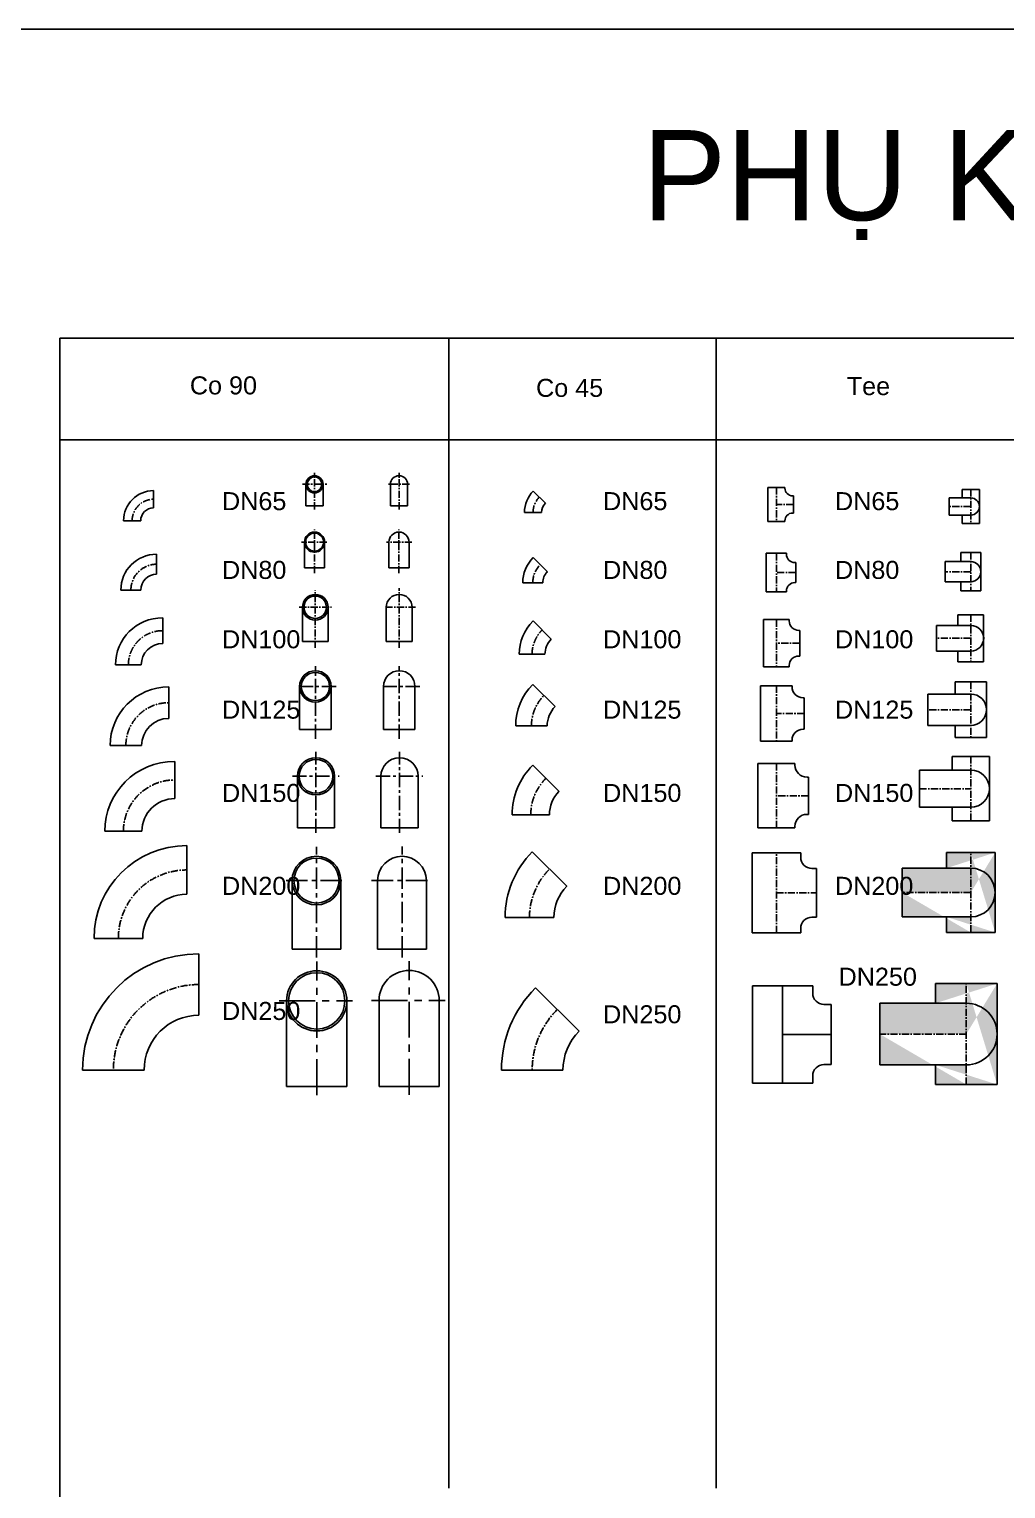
# Model space of a CAD drawing. Header units: millimetres. Extents: x 1218 to 72853, y -34712 to 16286.
# Drawn here: x 46996 to 51331, y 9805 to 16286 of the extents above; entities that cross this region are included whole.
import ezdxf
from ezdxf.enums import TextEntityAlignment as Align

# ---------------------------------------------------------------- set-up
doc = ezdxf.new("R2010")
doc.units = ezdxf.units.MM
doc.linetypes.add('CENTER', pattern=[50.8, 31.75, -6.35, 6.35, -6.35])
doc.styles.get("Standard").update_dxf_attribs({"font": 'arial.ttf'})

# ---------------------------------------------------------------- blocks, each defined once
blk = doc.blocks.new('CO90-DN80 PCCC')
at = {"linetype": 'ByBlock', "lineweight": -2}
for p, q in [((114.3, 44.55), (114.3, -44.55)), ((-44.55, -114.3), (44.55, -114.3))]:
    blk.add_line(p, q, dxfattribs=at)
at = {"linetype": 'ByBlock', "lineweight": -2, "extrusion": (0, 0, -1)}
blk.add_arc((-114.3, -114.3), 158.85, 0, 90, dxfattribs=at)
at = {"linetype": 'CENTER', "lineweight": -2, "extrusion": (0, 0, -1)}
blk.add_arc((-114.3, -114.3), 114.3, 0, 90, dxfattribs=at)
at = {"linetype": 'ByBlock', "lineweight": -2}
blk.add_arc((114.3, -114.3), 69.75, 90, 180, dxfattribs=at)
at = {"flags": 1}
for p in [(114.3, 0), (0, -114.3)]:
    blk.add_attdef('AMC', p, '', height=0.5, dxfattribs=at)
blk = doc.blocks.new('CO90-DN65 PCCC')
at = {"linetype": 'ByBlock'}
for p, q in [((95.3, 38.15), (95.3, -38.15)), ((-38.15, -95.3), (38.15, -95.3))]:
    blk.add_line(p, q, dxfattribs=at)
at = {"linetype": 'ByBlock', "extrusion": (0, 0, -1)}
blk.add_arc((-95.3, -95.3), 133.45, 0, 90, dxfattribs=at)
at = {"linetype": 'CENTER', "lineweight": -2, "extrusion": (0, 0, -1)}
blk.add_arc((-95.3, -95.3), 95.3, 0, 90, dxfattribs=at)
at = {"linetype": 'ByBlock'}
blk.add_arc((95.3, -95.3), 57.15, 90, 180, dxfattribs=at)
at = {"flags": 1}
for p in [(95.3, 0), (0, -95.3)]:
    blk.add_attdef('AMC', p, '', height=0.5, dxfattribs=at)
blk = doc.blocks.new('TE-DN65x65 PCCC')
at = {"linetype": 'ByBlock'}
for p, q in [((-38.15, 76), (38.15, 76)), ((-38.15, 76), (-38.15, -76)), ((38.15, 76), (38.15, 72.215)), ((76, 38.15), (72.215, 38.15)), ((76, -38.15), (76, 38.15)), ((76, -38.15), (72.215, -38.15)), ((38.15, -76), (-38.15, -76)), ((38.15, -72.215), (38.15, -76))]:
    blk.add_line(p, q, dxfattribs=at)
at = {"linetype": 'CENTER', "lineweight": -2}
for p, q in [((0, 76), (0, -76)), ((76, 0), (0, 0))]:
    blk.add_line(p, q, dxfattribs=at)
at = {"linetype": 'ByBlock'}
for centre, start, end in [((72.215, 72.215), 180, 270), ((72.215, -72.215), 90, 180)]:
    blk.add_arc(centre, 34.065, start, end, dxfattribs=at)
at = {"flags": 1}
for p in [(0, 76), (76, 0), (0, -76)]:
    blk.add_attdef('AMC', p, '', height=0.5, dxfattribs=at)
blk = doc.blocks.new('TE-DN100x100 PCCC')
at = {"linetype": 'ByBlock'}
for p, q in [((-57, 104.5), (57, 104.5)), ((-57, 104.5), (-57, -104.5)), ((57, 104.5), (57, 99.3)), ((104, 57), (99.3, 57)), ((104, -57), (104, 57)), ((104, -57), (99.3, -57)), ((57, -104.5), (-57, -104.5)), ((57, -99.3), (57, -104.5))]:
    blk.add_line(p, q, dxfattribs=at)
at = {"linetype": 'CENTER', "lineweight": -2}
for p, q in [((0, 104.5), (0, -104.5)), ((104, 0), (0, 0))]:
    blk.add_line(p, q, dxfattribs=at)
at = {"linetype": 'ByBlock'}
for centre, start, end in [((99.3, 99.3), 180, 270), ((99.3, -99.3), 90, 180)]:
    blk.add_arc(centre, 42.3, start, end, dxfattribs=at)
at = {"flags": 1}
for p in [(0, 104.5), (104, 0), (0, -104.5)]:
    blk.add_attdef('AMC', p, '', height=0.5, dxfattribs=at)
blk = doc.blocks.new('TE-DN80x80 PCCC')
for p, q in [((-44.5, 85.5), (44.5, 85.5)), ((-44.5, 85.5), (-44.5, -85.5)), ((44.5, 85.5), (44.5, 81.85)), ((86, 44.5), (81.85, 44.5)), ((86, -44.5), (86, 44.5)), ((86, -44.5), (81.85, -44.5)), ((44.5, -85.5), (-44.5, -85.5)), ((44.5, -81.85), (44.5, -85.5))]:
    blk.add_line(p, q)
at = {"linetype": 'CENTER', "lineweight": -2}
for p, q in [((0, 85.5), (0, -85.5)), ((86, 0), (0, 0))]:
    blk.add_line(p, q, dxfattribs=at)
for centre, start, end in [((81.85, 81.85), 180, 270), ((81.85, -81.85), 90, 180)]:
    blk.add_arc(centre, 37.35, start, end)
at = {"flags": 1}
for p in [(0, 85.5), (86, 0), (0, -85.5)]:
    blk.add_attdef('AMC', p, '', height=0.5, dxfattribs=at)
blk = doc.blocks.new('TE-DN150x150 PCCC')
at = {"linetype": 'ByBlock'}
for p, q in [((-82.6, 142.5), (82.6, 142.5)), ((-82.6, 142.5), (-82.6, -142.5)), ((82.6, 142.5), (82.6, 136.06)), ((142, 82.6), (136.06, 82.6)), ((142, -82.6), (142, 82.6)), ((142, -82.6), (136.06, -82.6)), ((82.6, -142.5), (-82.6, -142.5)), ((82.6, -136.06), (82.6, -142.5))]:
    blk.add_line(p, q, dxfattribs=at)
at = {"linetype": 'CENTER', "lineweight": -2}
for p, q in [((0, -142.5), (0, 142.5)), ((142, 0), (0, 0))]:
    blk.add_line(p, q, dxfattribs=at)
at = {"linetype": 'ByBlock'}
for centre, start, end in [((136.06, 136.06), 180, 270), ((136.06, -136.06), 90, 180)]:
    blk.add_arc(centre, 53.46, start, end, dxfattribs=at)
at = {"flags": 1}
for p in [(0, 142.5), (142, 0), (0, -142.5)]:
    blk.add_attdef('AMC', p, '', height=0.5, dxfattribs=at)
blk = doc.blocks.new('TE-DN125x125 PCCC')
at = {"linetype": 'ByBlock'}
for p, q in [((-69.9, 123.5), (69.9, 123.5)), ((-69.9, 123.5), (-69.9, -123.5)), ((69.9, 123.5), (69.9, 118.59)), ((124, 69.9), (118.59, 69.9)), ((124, -69.9), (124, 69.9)), ((69.9, -123.5), (-69.9, -123.5)), ((69.9, -118.59), (69.9, -123.5)), ((124, -69.9), (118.59, -69.9))]:
    blk.add_line(p, q, dxfattribs=at)
at = {"linetype": 'CENTER', "lineweight": -2}
for p, q in [((0, 123.5), (0, -123.5)), ((124, 0), (0, 0))]:
    blk.add_line(p, q, dxfattribs=at)
at = {"linetype": 'ByBlock'}
for centre, start, end in [((118.59, 118.59), 180, 270), ((118.59, -118.59), 90, 180)]:
    blk.add_arc(centre, 48.69, start, end, dxfattribs=at)
at = {"flags": 1}
for p in [(0, 123.5), (124, 0), (0, -123.5)]:
    blk.add_attdef('AMC', p, '', height=0.5, dxfattribs=at)
blk = doc.blocks.new('CO90-DN100 PCCC')
at = {"linetype": 'ByBlock'}
for p, q in [((152.4, 57.15), (152.4, -57.15)), ((-57.15, -152.4), (57.15, -152.4))]:
    blk.add_line(p, q, dxfattribs=at)
at = {"linetype": 'ByBlock', "extrusion": (0, 0, -1)}
blk.add_arc((-152.4, -152.4), 209.55, 0, 90, dxfattribs=at)
at = {"linetype": 'CENTER', "lineweight": -2, "extrusion": (0, 0, -1)}
blk.add_arc((-152.4, -152.4), 152.4, 0, 90, dxfattribs=at)
at = {"linetype": 'ByBlock'}
blk.add_arc((152.4, -152.4), 95.25, 90, 180, dxfattribs=at)
at = {"flags": 1}
for p in [(152.4, 0), (0, -152.4)]:
    blk.add_attdef('AMC', p, '', height=0.5, dxfattribs=at)
blk = doc.blocks.new('CO90-DN125 PCCC')
at = {"linetype": 'ByBlock'}
for p, q in [((190.8, 69.9), (190.8, -69.9)), ((-69.9, -190.8), (69.9, -190.8))]:
    blk.add_line(p, q, dxfattribs=at)
at = {"linetype": 'ByBlock', "extrusion": (0, 0, -1)}
blk.add_arc((-190.8, -190.8), 260.7, 0, 90, dxfattribs=at)
at = {"linetype": 'CENTER', "extrusion": (0, 0, -1)}
blk.add_arc((-190.8, -190.8), 190.8, 0, 90, dxfattribs=at)
at = {"linetype": 'ByBlock'}
blk.add_arc((190.8, -190.8), 120.9, 90, 180, dxfattribs=at)
at = {"flags": 1}
for p in [(190.8, 0), (0, -190.8)]:
    blk.add_attdef('AMC', p, '', height=0.5, dxfattribs=at)
blk = doc.blocks.new('CO90-DN150 PCCC')
at = {"linetype": 'ByBlock'}
for p, q in [((228, 82.6), (228, -82.6)), ((-82.6, -228), (82.6, -228))]:
    blk.add_line(p, q, dxfattribs=at)
at = {"linetype": 'ByBlock', "extrusion": (0, 0, -1)}
blk.add_arc((-228, -228), 310.6, 0, 90, dxfattribs=at)
at = {"linetype": 'CENTER', "extrusion": (0, 0, -1)}
blk.add_arc((-228, -228), 228, 0, 90, dxfattribs=at)
at = {"linetype": 'ByBlock'}
blk.add_arc((228, -228), 145.4, 90, 180, dxfattribs=at)
at = {"flags": 1}
for p in [(228, 0), (0, -228)]:
    blk.add_attdef('AMC', p, '', height=0.5, dxfattribs=at)
blk = doc.blocks.new('CO90-DN250 PCCC')
at = {"linetype": 'ByBlock'}
for p, q in [((380, 136.5), (380, -136.5)), ((-136.5, -380), (136.5, -380))]:
    blk.add_line(p, q, dxfattribs=at)
at = {"linetype": 'ByBlock', "extrusion": (0, 0, -1)}
blk.add_arc((-380, -380), 516.5, 0, 90, dxfattribs=at)
at = {"linetype": 'CENTER'}
blk.add_arc((380, -380), 380, 90, 180, dxfattribs=at)
at = {"linetype": 'ByBlock'}
blk.add_arc((380, -380), 243.5, 90, 180, dxfattribs=at)
at = {"flags": 1}
for p in [(380, 0), (0, -380)]:
    blk.add_attdef('AMC', p, '', height=0.5, dxfattribs=at)
blk = doc.blocks.new('CO90-DN200 PCCC')
at = {"linetype": 'ByBlock'}
for p, q in [((304, 108.15), (304, -108.15)), ((-108.15, -304), (108.15, -304))]:
    blk.add_line(p, q, dxfattribs=at)
at = {"linetype": 'ByBlock', "extrusion": (0, 0, -1)}
blk.add_arc((-304, -304), 412.15, 0, 90, dxfattribs=at)
at = {"linetype": 'CENTER', "extrusion": (0, 0, -1)}
blk.add_arc((-304, -304), 304, 0, 90, dxfattribs=at)
at = {"linetype": 'ByBlock'}
blk.add_arc((304, -304), 195.85, 90, 180, dxfattribs=at)
at = {"flags": 1}
for p in [(304, 0), (0, -304)]:
    blk.add_attdef('AMC', p, '', height=0.5, dxfattribs=at)
blk = doc.blocks.new('TE-DN200x200 PCCC')
for p, q in [((-108, 178), (108, 178)), ((-108, -178), (-108, 178)), ((108, 158), (108, 178)), ((158, 108), (177.5, 108)), ((177.5, -108), (177.5, 108)), ((158, -108), (177.5, -108)), ((-108, -178), (108, -178)), ((108, -178), (108, -158))]:
    blk.add_line(p, q)
at = {"linetype": 'CENTER', "lineweight": -2}
for points in [[(0, -178), (0, 178)], [(0, 0), (177.5, 0)]]:
    blk.add_lwpolyline(points, dxfattribs=at)
for centre, start, end in [((158, 158), 180, 270), ((158, -158), 90, 180)]:
    blk.add_arc(centre, 50, start, end)
at = {"flags": 1}
for p in [(0, 178), (177.5, 0), (0, -178)]:
    blk.add_attdef('AMC', p, '', height=0.5, dxfattribs=at)
blk = doc.blocks.new('CO45-DN80 PCCC')
at = {"linetype": 'ByBlock', "lineweight": -2}
for p, q in [((2, 65), (65, 2)), ((-44.6, -47.3), (44.5, -47.3))]:
    blk.add_line(p, q, dxfattribs=at)
at = {"linetype": 'ByBlock', "lineweight": -2, "extrusion": (0, 0, -1)}
blk.add_arc((-114.3, -47.3), 158.8, 0, 45, dxfattribs=at)
at = {"linetype": 'CENTER', "lineweight": -2, "extrusion": (0, 0, -1)}
blk.add_arc((-114.3, -47.3), 114.3, 0, 45, dxfattribs=at)
at = {"linetype": 'ByBlock', "lineweight": -2}
blk.add_arc((114.3, -47.3), 69.8, 135, 180, dxfattribs=at)
at = {"flags": 1}
for p in [(33.5, 33.5), (0, -47.3)]:
    blk.add_attdef('AMC', p, '', height=0.5, dxfattribs=at)
blk = doc.blocks.new('CO45-DN100 PCCC')
at = {"linetype": 'ByBlock'}
for p, q in [((4.2, 85), (85, 4.2)), ((-57.2, -63.1), (57.2, -63.1))]:
    blk.add_line(p, q, dxfattribs=at)
at = {"linetype": 'ByBlock', "extrusion": (0, 0, -1)}
blk.add_arc((-152.4, -63.1), 209.6, 0, 45, dxfattribs=at)
at = {"linetype": 'CENTER', "lineweight": -2, "extrusion": (0, 0, -1)}
blk.add_arc((-152.4, -63.1), 152.4, 0, 45, dxfattribs=at)
at = {"linetype": 'ByBlock'}
blk.add_arc((152.4, -63.1), 95.3, 135, 180, dxfattribs=at)
at = {"flags": 1}
for p in [(44.6, 44.6), (0, -63.1)]:
    blk.add_attdef('AMC', p, '', height=0.5, dxfattribs=at)
blk = doc.blocks.new('CO45-DN65 PCCC')
at = {"linetype": 'ByBlock'}
for p, q in [((0.9, 54.9), (54.9, 0.9)), ((-38.2, -39.5), (38.2, -39.5))]:
    blk.add_line(p, q, dxfattribs=at)
at = {"linetype": 'ByBlock', "extrusion": (0, 0, -1)}
blk.add_arc((-95.3, -39.5), 133.4, 0, 45, dxfattribs=at)
at = {"linetype": 'CENTER', "lineweight": -2, "extrusion": (0, 0, -1)}
blk.add_arc((-95.3, -39.5), 95.3, 0, 45, dxfattribs=at)
at = {"linetype": 'ByBlock'}
blk.add_arc((95.3, -39.5), 57.1, 135, 180, dxfattribs=at)
at = {"flags": 1}
for p in [(27.9, 27.9), (0, -39.5)]:
    blk.add_attdef('AMC', p, '', height=0.5, dxfattribs=at)
blk = doc.blocks.new('CO45-DN125 PCCC')
at = {"linetype": 'ByBlock'}
for p, q in [((6.5, 105.3), (105.3, 6.5)), ((-69.9, -79), (69.9, -79))]:
    blk.add_line(p, q, dxfattribs=at)
at = {"linetype": 'ByBlock', "extrusion": (0, 0, -1)}
blk.add_arc((-190.8, -79), 260.7, 0, 45, dxfattribs=at)
at = {"linetype": 'CENTER', "lineweight": -2, "extrusion": (0, 0, -1)}
blk.add_arc((-190.8, -79), 190.8, 0, 45, dxfattribs=at)
at = {"linetype": 'ByBlock'}
blk.add_arc((190.8, -79), 120.9, 135, 180, dxfattribs=at)
at = {"flags": 1}
for p in [(55.9, 55.9), (0, -79)]:
    blk.add_attdef('AMC', p, '', height=0.5, dxfattribs=at)
blk = doc.blocks.new('CO45-DN150 PCCC')
at = {"linetype": 'ByBlock'}
for p, q in [((8.5, 125.4), (125.4, 8.5)), ((-82.6, -94.7), (82.6, -94.7))]:
    blk.add_line(p, q, dxfattribs=at)
at = {"linetype": 'ByBlock', "extrusion": (0, 0, -1)}
blk.add_arc((-228.6, -94.7), 311.2, 0, 45, dxfattribs=at)
at = {"linetype": 'CENTER', "extrusion": (0, 0, -1)}
blk.add_arc((-228.6, -94.7), 228.6, 0, 45, dxfattribs=at)
at = {"linetype": 'ByBlock'}
blk.add_arc((228.6, -94.7), 146, 135, 180, dxfattribs=at)
at = {"flags": 1}
for p in [(67, 67), (0, -94.7)]:
    blk.add_attdef('AMC', p, '', height=0.5, dxfattribs=at)
blk = doc.blocks.new('CO45-DN200 PCCC')
at = {"linetype": 'ByBlock'}
blk.add_lwpolyline([(12.6, 165.5), (165.5, 12.6, 0.198912), (108.1, -125.9), (-108.2, -125.9)], format="xyb", dxfattribs=at)
at = {"linetype": 'ByBlock', "extrusion": (0, 0, -1)}
blk.add_arc((-304, -125.9), 412.1, 0, 45, dxfattribs=at)
at = {"linetype": 'CENTER', "extrusion": (0, 0, -1)}
blk.add_arc((-304, -125.9), 304, 0, 45, dxfattribs=at)
at = {"flags": 1}
for p in [(89, 89), (0, -125.9)]:
    blk.add_attdef('AMC', p, '', height=0.5, dxfattribs=at)
blk = doc.blocks.new('TE+CO-DN200 PCCC')
at = {"lineweight": -2}
h = blk.add_hatch(color=256, dxfattribs=at)
edge = h.paths.add_edge_path(flags=17)
edge.add_arc((0, 0), 108.15, 270, 450)
edge.add_arc((0, 0), 108.15, -90, 90, ccw=False)
edge = h.paths.add_edge_path(flags=17)
edge.add_arc((0, 0), 108.15, 270, 450)
edge.add_arc((0, 0), 108.15, 270, 450)
edge = h.paths.add_edge_path()
edge.add_line((-304, -108.15), (0, -108.15))
edge.add_line((0, 108.15), (-304, 108.15))
edge.add_line((-304, 108.15), (-304, -108.15))
edge.add_line((0, 0), (-304, 0))
edge.add_line((0, -177.335), (0, 177.335))
edge.add_line((108.15, -177.335), (108.15, 177.335))
edge.add_line((-108.15, 108.15), (-108.15, 177.335))
edge.add_line((-108.15, -177.335), (-108.15, -108.15))
edge.add_line((108.15, -177.335), (-108.15, -177.335))
edge.add_line((-108.15, 177.335), (108.15, 177.335))
h = blk.add_hatch(color=256)
h.dxf.hatch_style = 1
edge = h.paths.add_edge_path(flags=17)
edge.add_arc((0, 0), 108.15, 270, 450)
edge.add_arc((0, 0), 108.15, -90, 90, ccw=False)
edge = h.paths.add_edge_path(flags=17)
edge.add_arc((0, 0), 108.15, 270, 450)
edge.add_arc((0, 0), 108.15, 270, 450)
edge = h.paths.add_edge_path()
edge.add_line((-304, -108.15), (0, -108.15))
edge.add_line((0, 108.15), (-304, 108.15))
edge.add_line((-304, 108.15), (-304, -108.15))
edge.add_line((0, 0), (-304, 0))
edge.add_line((0, -177.335), (0, 177.335))
edge.add_line((108.15, -177.335), (108.15, 177.335))
edge.add_line((-108.15, 108.15), (-108.15, 177.335))
edge.add_line((-108.15, -177.335), (-108.15, -108.15))
edge.add_line((108.15, -177.335), (-108.15, -177.335))
edge.add_line((-108.15, 177.335), (108.15, 177.335))
at = {"linetype": 'ByBlock'}
for p, q in [((-108.15, 177.335), (108.15, 177.335)), ((-108.15, 108.15), (-108.15, 177.335)), ((108.15, -177.335), (108.15, 177.335)), ((-304, 108.15), (-304, -108.15)), ((0, 108.15), (-304, 108.15)), ((-304, -108.15), (0, -108.15)), ((-108.15, -177.335), (-108.15, -108.15)), ((108.15, -177.335), (-108.15, -177.335))]:
    blk.add_line(p, q, dxfattribs=at)
at = {"linetype": 'CENTER', "lineweight": -2}
for p, q in [((0, -177.335), (0, 177.335)), ((0, 0), (-304, 0))]:
    blk.add_line(p, q, dxfattribs=at)
at = {"linetype": 'ByBlock'}
blk.add_arc((0, 0), 108.15, 270, 90, dxfattribs=at)
blk.add_arc((0, 0), 108.15, 270, 90, dxfattribs=at)
at = {"flags": 1}
for p in [(0, 177.335), (-304, 0), (0, -177.335)]:
    blk.add_attdef('AMC', p, '', height=0.5, dxfattribs=at)
blk = doc.blocks.new('TE+CO-DN150 PCCC')
at = {"linetype": 'ByBlock'}
for p, q in [((-82.6, 142.5), (82.6, 142.5)), ((-82.6, 82.6), (-82.6, 142.5)), ((82.6, -142.5), (82.6, 142.5)), ((-228, 82.6), (-228, -82.6)), ((0, 82.6), (-228, 82.6)), ((-228, -82.6), (0, -82.6)), ((-82.6, -142.5), (-82.6, -82.6)), ((82.6, -142.5), (-82.6, -142.5))]:
    blk.add_line(p, q, dxfattribs=at)
at = {"linetype": 'CENTER', "lineweight": -2}
for p, q in [((0, -142.5), (0, 142.5)), ((-228, 0), (0, 0))]:
    blk.add_line(p, q, dxfattribs=at)
at = {"linetype": 'ByBlock'}
blk.add_arc((0, 0), 82.6, 270, 90, dxfattribs=at)
blk.add_arc((0, 0), 82.6, 270, 90, dxfattribs=at)
at = {"flags": 1}
for p in [(0, 142.5), (-228, 0), (0, -142.5)]:
    blk.add_attdef('AMC', p, '', height=0.5, dxfattribs=at)
blk = doc.blocks.new('TE+CO-DN125 PCCC')
at = {"linetype": 'ByBlock'}
for p, q in [((-190.8, 69.9), (-190.8, -69.9)), ((0, 69.9), (-190.8, 69.9)), ((-69.9, 123.5), (69.9, 123.5)), ((-69.9, 69.9), (-69.9, 123.5)), ((69.9, -123.5), (69.9, 123.5)), ((-190.8, -69.9), (0, -69.9)), ((-69.9, -123.5), (-69.9, -69.9)), ((69.9, -123.5), (-69.9, -123.5))]:
    blk.add_line(p, q, dxfattribs=at)
at = {"linetype": 'CENTER', "lineweight": -2}
blk.add_line((0, 123.5), (0, -123.5), dxfattribs=at)
at = {"linetype": 'CENTER'}
blk.add_line((0, 0), (-190.8, 0), dxfattribs=at)
at = {"linetype": 'ByBlock'}
blk.add_arc((0, 0), 69.9, 270, 90, dxfattribs=at)
at = {"flags": 1}
for p in [(0, 123.5), (-190.8, 0), (0, -123.5)]:
    blk.add_attdef('AMC', p, '', height=0.5, dxfattribs=at)
blk = doc.blocks.new('TE+CO-DN100 PCCC')
at = {"linetype": 'ByBlock'}
for p, q in [((-57, 104.5), (57, 104.5)), ((-57, 57.15), (-57, 104.5)), ((57, -104.5), (57, 104.5)), ((-152.4, 57.15), (-152.4, -57.15)), ((0, 57.15), (-152.4, 57.15)), ((-152.4, -57.15), (0, -57.15)), ((-57, -104.5), (-57, -57.15)), ((57, -104.5), (-57, -104.5))]:
    blk.add_line(p, q, dxfattribs=at)
at = {"linetype": 'CENTER', "lineweight": -2}
for p, q in [((0, 104.5), (0, -104.5)), ((0, 0), (-152.4, 0))]:
    blk.add_line(p, q, dxfattribs=at)
at = {"linetype": 'ByBlock'}
for radius in [57.15, 57]:
    blk.add_arc((0, 0), radius, 270, 90, dxfattribs=at)
at = {"flags": 1}
for p in [(0, 104.5), (-152.4, 0), (0, -104.5)]:
    blk.add_attdef('AMC', p, '', height=0.5, dxfattribs=at)
blk = doc.blocks.new('TE+CO-DN80 PCCC')
for p, q in [((-44.5, 85.5), (44.5, 85.5)), ((-44.5, 44.55), (-44.5, 85.5)), ((44.5, -85.5), (44.5, 85.5)), ((-44.5, -85.5), (-44.5, -44.55)), ((44.5, -85.5), (-44.5, -85.5))]:
    blk.add_line(p, q)
at = {"linetype": 'CENTER', "lineweight": -2}
for p, q in [((0, 85.5), (0, -85.5)), ((0, 0), (-114.3, 0))]:
    blk.add_line(p, q, dxfattribs=at)
at = {"linetype": 'ByBlock', "lineweight": -2}
for p, q in [((-114.3, 44.55), (-114.3, -44.55)), ((0, 44.55), (-114.3, 44.55)), ((-114.3, -44.55), (0, -44.55))]:
    blk.add_line(p, q, dxfattribs=at)
blk.add_arc((0, 0), 44.55, 270, 90, dxfattribs=at)
blk.add_arc((0, 0), 44.5, 270, 90)
at = {"flags": 1}
for p in [(0, 85.5), (-114.3, 0), (0, -85.5)]:
    blk.add_attdef('AMC', p, '', height=0.5, dxfattribs=at)
blk = doc.blocks.new('TE+CO-DN65 PCCC')
at = {"linetype": 'ByBlock'}
for p, q in [((-38.15, 76), (38.15, 76)), ((-38.15, 38.15), (-38.15, 76)), ((38.15, -76), (38.15, 76)), ((-95.3, 38.15), (-95.3, -38.15)), ((0, 38.15), (-95.3, 38.15)), ((-95.3, -38.15), (0, -38.15)), ((-38.15, -76), (-38.15, -38.15)), ((38.15, -76), (-38.15, -76))]:
    blk.add_line(p, q, dxfattribs=at)
at = {"linetype": 'CENTER', "lineweight": -2}
for p, q in [((0, 76), (0, -76)), ((0, 0), (-95.3, 0))]:
    blk.add_line(p, q, dxfattribs=at)
at = {"linetype": 'ByBlock'}
blk.add_arc((0, 0), 38.15, 270, 90, dxfattribs=at)
at = {"flags": 1}
for p in [(0, 76), (-95.3, 0), (0, -76)]:
    blk.add_attdef('AMC', p, '', height=0.5, dxfattribs=at)
blk = doc.blocks.new('TE-DN250x250 PCCC')
for p, q in [((-133.5, -216), (-133.5, 216)), ((-133.5, 216), (133.5, 216)), ((133.5, 183.5), (133.5, 216)), ((183.5, 133.5), (216, 133.5)), ((216, -133.5), (216, 133.5)), ((133.5, -216), (133.5, -183.5)), ((183.5, -133.5), (216, -133.5)), ((-133.5, -216), (133.5, -216))]:
    blk.add_line(p, q)
at = {"color": 8}
for p, q in [((0, -216), (0, 216)), ((0, 0), (216, 0))]:
    blk.add_line(p, q, dxfattribs=at)
for centre, start, end in [((183.5, 183.5), 180, 270), ((183.5, -183.5), 90, 180)]:
    blk.add_arc(centre, 50, start, end)
at = {"flags": 1}
for p in [(0, 216), (216, 0), (0, -216)]:
    blk.add_attdef('AMC', p, '', height=0.5, dxfattribs=at)
blk = doc.blocks.new('TE+CO-DN250 PCCC')
at = {"lineweight": -2}
h = blk.add_hatch(color=256, dxfattribs=at)
edge = h.paths.add_edge_path(flags=17)
edge.add_arc((0, 0), 136.7, 270, 450)
edge.add_arc((0, 0), 136.7, -90, 90, ccw=False)
edge = h.paths.add_edge_path(flags=17)
edge.add_arc((0, 0), 136.7, 270, 450)
edge.add_arc((0, 0), 136.7, 270, 450)
edge = h.paths.add_edge_path()
edge.add_line((-384.2, -136.7), (0, -136.7))
edge.add_line((0, 136.7), (-384.2, 136.7))
edge.add_line((-384.2, 136.7), (-384.2, -136.7))
edge.add_line((0, 0), (-384.2, 0))
edge.add_line((0, -224.1), (0, 224.1))
edge.add_line((136.7, -224.1), (136.7, 224.1))
edge.add_line((-136.7, 136.7), (-136.7, 224.1))
edge.add_line((-136.7, -224.1), (-136.7, -136.7))
edge.add_line((136.7, -224.1), (-136.7, -224.1))
edge.add_line((-136.7, 224.1), (136.7, 224.1))
h = blk.add_hatch(color=256)
h.dxf.hatch_style = 1
edge = h.paths.add_edge_path(flags=17)
edge.add_arc((0, 0), 136.7, 270, 450)
edge.add_arc((0, 0), 136.7, -90, 90, ccw=False)
edge = h.paths.add_edge_path(flags=17)
edge.add_arc((0, 0), 136.7, 270, 450)
edge.add_arc((0, 0), 136.7, 270, 450)
edge = h.paths.add_edge_path()
edge.add_line((-384.2, -136.7), (0, -136.7))
edge.add_line((0, 136.7), (-384.2, 136.7))
edge.add_line((-384.2, 136.7), (-384.2, -136.7))
edge.add_line((0, 0), (-384.2, 0))
edge.add_line((0, -224.1), (0, 224.1))
edge.add_line((136.7, -224.1), (136.7, 224.1))
edge.add_line((-136.7, 136.7), (-136.7, 224.1))
edge.add_line((-136.7, -224.1), (-136.7, -136.7))
edge.add_line((136.7, -224.1), (-136.7, -224.1))
edge.add_line((-136.7, 224.1), (136.7, 224.1))
at = {"linetype": 'ByBlock'}
for p, q in [((-136.7, 224.1), (136.7, 224.1)), ((-136.7, 136.7), (-136.7, 224.1)), ((136.7, -224.1), (136.7, 224.1)), ((-384.2, 136.7), (-384.2, -136.7)), ((0, 136.7), (-384.2, 136.7)), ((-384.2, -136.7), (0, -136.7)), ((-136.7, -224.1), (-136.7, -136.7)), ((136.7, -224.1), (-136.7, -224.1))]:
    blk.add_line(p, q, dxfattribs=at)
at = {"linetype": 'CENTER', "lineweight": -2}
for p, q in [((0, -224.1), (0, 224.1)), ((0, 0), (-384.2, 0))]:
    blk.add_line(p, q, dxfattribs=at)
at = {"linetype": 'ByBlock'}
blk.add_arc((0, 0), 136.7, 270, 90, dxfattribs=at)
blk.add_arc((0, 0), 136.7, 270, 90, dxfattribs=at)
at = {"flags": 1}
for p in [(0, 224.1), (-384.2, 0), (0, -224.1)]:
    blk.add_attdef('AMC', p, '', height=0.5, dxfattribs=at)
blk = doc.blocks.new('CO45-DN250 PCCC')
blk.add_line((207.8, 14.8), (14.8, 207.8))
at = {"linetype": 'ByBlock'}
blk.add_line((-136.5, -157.4), (136.5, -157.4), dxfattribs=at)
at = {"linetype": 'ByBlock', "extrusion": (0, 0, -1)}
blk.add_arc((-380, -157.4), 516.5, 0, 45, dxfattribs=at)
at = {"linetype": 'CENTER'}
blk.add_arc((380, -157.4), 380, 135, 180, dxfattribs=at)
at = {"linetype": 'ByBlock'}
blk.add_arc((380, -157.4), 243.5, 135, 180, dxfattribs=at)
at = {"flags": 1}
for p in [(111.3, 111.3), (0, -157.4)]:
    blk.add_attdef('AMC', p, '', height=0.5, dxfattribs=at)
blk = doc.blocks.new('CO90UP-DN65 PCCC')
at = {"color": 8, "linetype": 'CENTER'}
for p, q in [((-54, 0), (54, 0)), ((0, -111.3), (0, 51.3))]:
    blk.add_line(p, q, dxfattribs=at)
for p, q in [((-38.1, 0), (-38.1, -95.3)), ((38.1, 0), (38.1, -95.3)), ((-38.1, -95.3), (38.1, -95.3))]:
    blk.add_line(p, q)
for radius in [38.1, 32.5]:
    blk.add_circle((0, 0), radius)
at = {"flags": 1}
blk.add_attdef('AMC', (0, -95.3), '', height=0.5, dxfattribs=at)
blk = doc.blocks.new('CO90DOWN-DN65 PCCC')
at = {"color": 8, "linetype": 'CENTER'}
for p, q in [((46.2, 0), (-46.3, 0)), ((0, -111.3), (0, 51.3))]:
    blk.add_line(p, q, dxfattribs=at)
for p, q in [((-38.2, 0), (-38.2, -95.3)), ((38.1, 0), (38.1, -95.3)), ((-38.2, -95.3), (38.1, -95.3))]:
    blk.add_line(p, q)
blk.add_arc((0, 0), 38.1, 0, 180)
at = {"flags": 1}
blk.add_attdef('AMC', (0, -95.3), '', height=0.5, dxfattribs=at)
blk = doc.blocks.new('CO90UP-DN80 PCCC')
at = {"color": 8, "linetype": 'CENTER'}
for p, q in [((54.1, 0), (-58.3, 0)), ((0, -137.1), (0, 55.9))]:
    blk.add_line(p, q, dxfattribs=at)
for p, q in [((-44.6, 0), (-44.6, -114.3)), ((44.5, 0), (44.5, -114.3)), ((-44.6, -114.3), (44.5, -114.3))]:
    blk.add_line(p, q)
for radius in [44.6, 40]:
    blk.add_circle((0, 0), radius)
at = {"flags": 1}
blk.add_attdef('AMC', (-0.2, -114.3), '', height=0.5, dxfattribs=at)
blk = doc.blocks.new('CO90DOWN-DN80 PCCC')
at = {"color": 8, "linetype": 'CENTER'}
for p, q in [((57.4, 0), (-54.9, 0)), ((0, -137.1), (0, 55.9))]:
    blk.add_line(p, q, dxfattribs=at)
for p, q in [((-44.6, 0), (-44.6, -114.3)), ((44.5, 0), (44.5, -114.3)), ((-44.6, -114.3), (44.5, -114.3))]:
    blk.add_line(p, q)
blk.add_arc((0, 0), 44.6, 0, 180)
at = {"flags": 1}
blk.add_attdef('AMC', (0, -114.3), '', height=0.5, dxfattribs=at)
blk = doc.blocks.new('CO90UP-DN100 PCCC')
at = {"color": 8, "linetype": 'CENTER'}
for p, q in [((0, -180.5), (0, 75)), ((-71.4, 0), (71.4, 0))]:
    blk.add_line(p, q, dxfattribs=at)
for p, q in [((-57.1, 0), (-57.1, -152.4)), ((57.1, 0), (57.1, -152.4)), ((-57.1, -152.4), (57.1, -152.4))]:
    blk.add_line(p, q)
for radius in [57.1, 50]:
    blk.add_circle((0, 0), radius)
at = {"flags": 1}
blk.add_attdef('AMC', (0, -152.4), '', height=0.5, dxfattribs=at)
blk = doc.blocks.new('CO90DOWN-DN100 PCCC')
at = {"color": 8, "linetype": 'CENTER'}
for p, q in [((0, -180.5), (0, 85.2)), ((72.5, 0), (-67.2, 0))]:
    blk.add_line(p, q, dxfattribs=at)
for p, q in [((-57.1, 0), (-57.1, -152.4)), ((57.2, 0), (57.2, -152.4)), ((-57.1, -152.4), (57.2, -152.4))]:
    blk.add_line(p, q)
blk.add_arc((0, 0), 57.1, 0, 180)
at = {"flags": 1}
blk.add_attdef('AMC', (0, -152.4), '', height=0.5, dxfattribs=at)
blk = doc.blocks.new('CO90UP-DN125 PCCC')
at = {"color": 8, "linetype": 'CENTER', "ltscale": 2}
for p, q in [((0, -232.4), (0, 89.7)), ((91.6, 0), (-85.9, 0))]:
    blk.add_line(p, q, dxfattribs=at)
for p, q in [((-69.9, 0), (-69.9, -190.5)), ((69.9, 0), (69.9, -190.5)), ((-69.9, -190.5), (69.9, -190.5))]:
    blk.add_line(p, q)
for radius in [69.9, 62.5]:
    blk.add_circle((0, 0), radius)
at = {"flags": 1}
blk.add_attdef('AMC', (0, -190.5), '', height=0.5, dxfattribs=at)
blk = doc.blocks.new('CO90DOWN-DN125 PCCC')
at = {"color": 8, "linetype": 'CENTER', "ltscale": 2}
for p, q in [((0, -232.4), (0, 89.7)), ((91.6, 0), (-85.9, 0))]:
    blk.add_line(p, q, dxfattribs=at)
for p, q in [((-69.9, 0), (-69.9, -190.5)), ((69.9, 0), (69.9, -190.5)), ((-69.9, -190.5), (69.9, -190.5))]:
    blk.add_line(p, q)
blk.add_arc((0, 0), 69.9, 0, 180)
at = {"flags": 1}
blk.add_attdef('AMC', (0, -190.5), '', height=0.5, dxfattribs=at)
blk = doc.blocks.new('CO90UP-DN150 PCCC')
at = {"color": 8, "linetype": 'CENTER', "ltscale": 2}
for p, q in [((0, -251.6), (0, 108.5)), ((-104.8, 0), (102.9, 0))]:
    blk.add_line(p, q, dxfattribs=at)
for p, q in [((-82.6, 0), (-82.6, -228.6)), ((82.6, 0), (82.6, -228.6)), ((-82.6, -228.6), (82.6, -228.6))]:
    blk.add_line(p, q)
for radius in [82.6, 75]:
    blk.add_circle((0, 0), radius)
at = {"flags": 1}
blk.add_attdef('AMC', (0, -228.6), '', height=0.5, dxfattribs=at)
blk = doc.blocks.new('CO90DOWN-DN150 PCCC')
at = {"color": 8, "linetype": 'CENTER', "ltscale": 2}
for p, q in [((0, -251.6), (0, 108.5)), ((-104.8, 0), (102.9, 0))]:
    blk.add_line(p, q, dxfattribs=at)
for p, q in [((-82.6, 0), (-82.6, -228.6)), ((82.6, 0), (82.6, -228.6)), ((-82.6, -228.6), (82.6, -228.6))]:
    blk.add_line(p, q)
blk.add_arc((0, 0), 82.6, 0, 180)
at = {"flags": 1}
blk.add_attdef('AMC', (0, -228.6), '', height=0.5, dxfattribs=at)
blk = doc.blocks.new('CO90UP-DN200 PCCC')
at = {"color": 8, "linetype": 'CENTER', "ltscale": 3}
for p, q in [((0, -341.5), (0, 149.4)), ((-134.7, 0), (130.1, 0))]:
    blk.add_line(p, q, dxfattribs=at)
for p, q in [((-108.2, 0), (-108.2, -304.8)), ((108.1, 0), (108.1, -304.8)), ((-108.2, -304.8), (108.1, -304.8))]:
    blk.add_line(p, q)
for radius in [108.1, 100]:
    blk.add_circle((0, 0), radius)
at = {"flags": 1}
blk.add_attdef('AMC', (0, -304.8), '', height=0.5, dxfattribs=at)
blk = doc.blocks.new('CO90DOWN-DN200 PCCC')
at = {"color": 8, "linetype": 'CENTER', "ltscale": 3}
for p, q in [((0, -341.5), (0, 150.9)), ((-134.7, 0), (130.1, 0))]:
    blk.add_line(p, q, dxfattribs=at)
for p, q in [((-108.2, 0), (-108.2, -304.8)), ((108.1, 0), (108.1, -304.8)), ((-108.2, -304.8), (108.1, -304.8))]:
    blk.add_line(p, q)
blk.add_arc((0, 0), 108.1, 0, 180)
at = {"flags": 1}
blk.add_attdef('AMC', (0, -304.8), '', height=0.5, dxfattribs=at)
blk = doc.blocks.new('CO90UP-DN250 PCCC')
at = {"color": 8, "linetype": 'CENTER', "ltscale": 5}
for p, q in [((0, -418.1), (0, 174.5)), ((-166.4, 0), (159.3, 0))]:
    blk.add_line(p, q, dxfattribs=at)
for p, q in [((-133.7, 0), (-133.7, -381)), ((133.7, 0), (133.7, -381)), ((-133.7, -381), (133.7, -381))]:
    blk.add_line(p, q)
for radius in [133.7, 125]:
    blk.add_circle((0, 0), radius)
at = {"flags": 1}
blk.add_attdef('AMC', (0, -381), '', height=0.5, dxfattribs=at)
blk = doc.blocks.new('CO90DOWN-DN250 PCCC')
at = {"color": 8, "linetype": 'CENTER', "ltscale": 5}
for p, q in [((0, -418.1), (0, 174.5)), ((-166.4, 0), (159.3, 0))]:
    blk.add_line(p, q, dxfattribs=at)
for p, q in [((-133.7, 0), (-133.7, -381)), ((133.7, 0), (133.7, -381)), ((-133.7, -381), (133.7, -381))]:
    blk.add_line(p, q)
blk.add_arc((0, 0), 133.7, 0, 180)
at = {"flags": 1}
blk.add_attdef('AMC', (0, -381), '', height=0.5, dxfattribs=at)

msp = doc.modelspace()

# ---------------------------------------------------------------- linework, layer by layer
for p, q in [((47131.3, 14914.2), (57229.5, 14914.2)), ((47131.3, 4968.6), (47131.3, 14914.2)), ((48859.3, 14914.2), (48859.3, 9807.2)), ((50045.8, 14914.2), (50045.8, 9807.2)), ((47131.3, 14462.2), (57229.5, 14462.2))]:
    msp.add_line(p, q)
msp.add_lwpolyline([(36949.1, 16285.6), (72853.1, 16285.6), (72853.1, -2725.9), (36949.1, -2725.9)], close=True)

# ---------------------------------------------------------------- block references
for name, p in [('CO90UP-DN65 PCCC', (48262.3, 14265)), ('CO90DOWN-DN65 PCCC', (48637.5, 14265)), ('CO90-DN65 PCCC', (47452.6, 14198.5)), ('CO45-DN65 PCCC', (49232.5, 14179.8)), ('TE-DN65x65 PCCC', (50312.6, 14175.4)), ('TE+CO-DN65 PCCC', (51175.8, 14166.5)), ('CO90UP-DN80 PCCC', (48262.4, 14008.1)), ('CO90DOWN-DN80 PCCC', (48637.3, 14008.1)), ('CO90-DN80 PCCC', (47447.1, 13909.9)), ('CO45-DN80 PCCC', (49231, 13874.6)), ('TE-DN80x80 PCCC', (50312.6, 13873)), ('TE+CO-DN80 PCCC', (51175.8, 13877)), ('CO90DOWN-DN100 PCCC', (48638.1, 13718.9)), ('CO90UP-DN100 PCCC', (48265.7, 13718.9)), ('TE+CO-DN100 PCCC', (51175.8, 13581.1)), ('CO90-DN100 PCCC', (47435.9, 13615.1)), ('CO45-DN100 PCCC', (49228.1, 13573.2)), ('TE-DN100x100 PCCC', (50312.6, 13559.5)), ('CO90UP-DN125 PCCC', (48266.2, 13367.3)), ('CO90DOWN-DN125 PCCC', (48638.4, 13367.3)), ('CO90-DN125 PCCC', (47424.7, 13295.3)), ('CO45-DN125 PCCC', (49225.2, 13271.3)), ('TE-DN125x125 PCCC', (50312.6, 13247.3)), ('TE+CO-DN125 PCCC', (51175.8, 13263.8)), ('CO90-DN150 PCCC', (47413.8, 12952.2)), ('CO90UP-DN150 PCCC', (48268.7, 12968.3)), ('CO90DOWN-DN150 PCCC', (48639.8, 12968.3)), ('TE+CO-DN150 PCCC', (51175.8, 12913.5)), ('CO45-DN150 PCCC', (49222.3, 12892.2)), ('TE-DN150x150 PCCC', (50312.6, 12882.1)), ('CO90-DN200 PCCC', (47391.5, 12552.6)), ('CO90UP-DN200 PCCC', (48271, 12505.5)), ('CO90DOWN-DN200 PCCC', (48650.7, 12505.5)), ('CO45-DN200 PCCC', (49216.6, 12467.5)), ('TE-DN200x200 PCCC', (50312.6, 12451.1)), ('TE+CO-DN200 PCCC', (51175.8, 12452.4)), ('CO90-DN250 PCCC', (47369.3, 12044)), ('CO90UP-DN250 PCCC', (48272.2, 11971.4)), ('CO90DOWN-DN250 PCCC', (48682.3, 11972.8)), ('CO45-DN250 PCCC', (49228.7, 11821.4)), ('TE-DN250x250 PCCC', (50340.5, 11822.2)), ('TE+CO-DN250 PCCC', (51155.9, 11824))]:
    msp.add_blockref(name, p)

# ---------------------------------------------------------------- texts
at = {"color": 1}
msp.add_text('PHỤ KIỆN HÀN', height=400, dxfattribs=at).set_placement((51704, 15637.5), align=Align.MIDDLE_CENTER)
at = {"color": 1, "ltscale": 500}
for s, p in [('Co 90', (47708.9, 14664.1)), ('Co 45', (49245.8, 14653.1)), ('Tee', (50625.1, 14660.9))]:
    msp.add_text(s, height=80, rotation=360, dxfattribs=at).set_placement(p)
at = {"color": 2, "ltscale": 500}
for s, p in [('DN65', (47851.7, 14150.1)), ('DN65', (49543.3, 14150.1)), ('DN65', (50572.9, 14150.1)), ('DN80', (47851.7, 13844.8)), ('DN80', (49543.3, 13844.8)), ('DN80', (50572.9, 13844.8)), ('DN100', (47851.7, 13536.8)), ('DN100', (49543.3, 13536.8)), ('DN100', (50572.9, 13536.8)), ('DN125', (47851.7, 13224.4)), ('DN125', (49543.3, 13224.4)), ('DN125', (50572.9, 13224.4)), ('DN150', (47851.7, 12854.7)), ('DN150', (49543.3, 12854.7)), ('DN150', (50572.9, 12854.7)), ('DN200', (47851.7, 12442.1)), ('DN200', (49543.3, 12442.1)), ('DN200', (50572.9, 12442.1)), ('DN250', (50588.8, 12038.6)), ('DN250', (47851.7, 11886.6)), ('DN250', (49543.3, 11871.9))]:
    msp.add_text(s, height=80, rotation=360, dxfattribs=at).set_placement(p)

doc.saveas('drawing.dxf')
